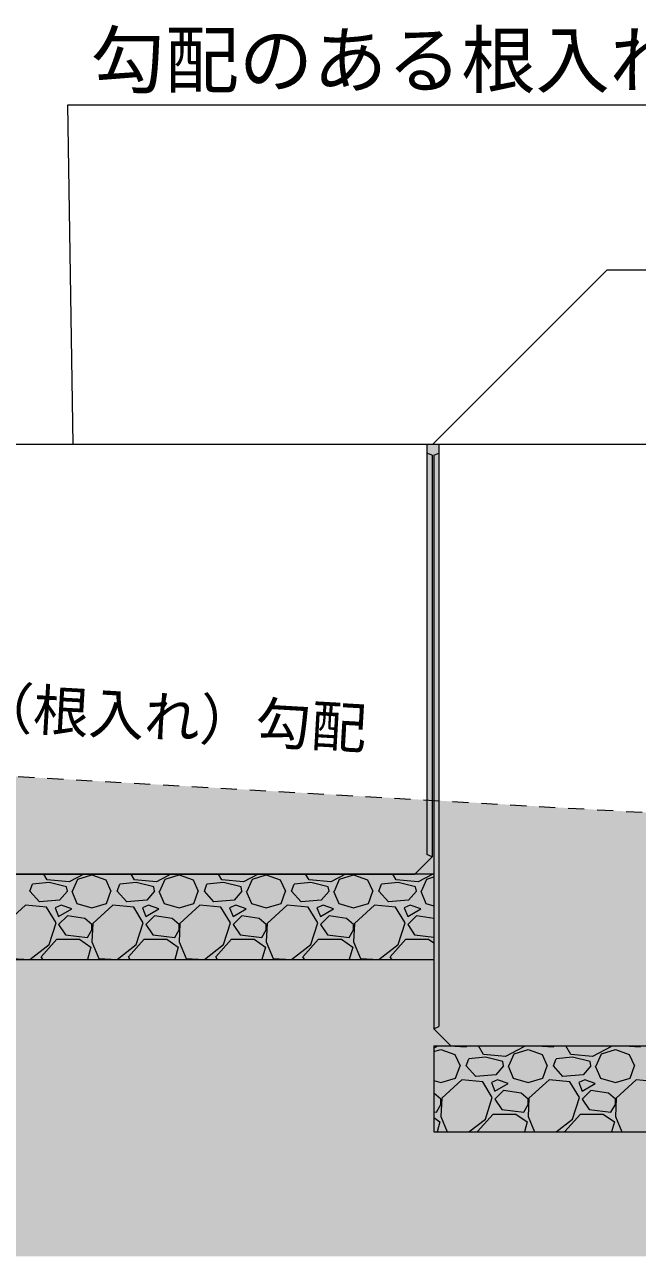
# Model space of a CAD drawing. Units: millimetres at full size; details may follow other scales. Extents: x 284 to 11284, y 191 to 9444.
# Drawn here: x 3021 to 3449, y 5546 to 6406 of the extents above; entities that cross this region are included whole.
import ezdxf
from ezdxf.enums import TextEntityAlignment as Align

# ---------------------------------------------------------------- set-up
doc = ezdxf.new("R2010")
doc.units = ezdxf.units.MM
doc.header["$LTSCALE"] = 15
doc.linetypes.add('USER2', pattern=[1.35, 0.75, -0.6])
for name, color, linetype, lineweight in [('0_2', 7, 'Continuous', 20), ('寸法線', 7, 'Continuous', 9), ('本体', 2, 'Continuous', 20), ('ﾊｯﾁﾝｸﾞ', 7, 'Continuous', 5)]:
    doc.layers.add(name, color=color, linetype=linetype, lineweight=lineweight)
doc.styles.add('ＭＳ ゴシック', font='')
doc.styles.get('ＭＳ ゴシック').set_extended_font_data('MS Gothic')

# ---------------------------------------------------------------- blocks, each defined once
blk = doc.blocks.new('filled_arrow')
at = {"color": 0, "linetype": 'Continuous', "lineweight": -2}
blk.add_solid([(7.5, 1.25), (0, 0), (7.5, -1.25)], dxfattribs=at)

msp = doc.modelspace()

# ---------------------------------------------------------------- hatches: boundary and pattern name
at = {"layer": 'ﾊｯﾁﾝｸﾞ'}
for color, points in [(256, [(3310.42, 6113.21), (3302.02, 6113.21), (3302.02, 5825.21), (3310.42, 5825.21)]), (8, [(4265.38, 5546.37), (4265.38, 5809.79), (2106.82, 5933.21), (2106.82, 5813.21), (2106.82, 5546.37)])]:
    msp.add_hatch(color=color, dxfattribs=at).paths.add_polyline_path(points)

# ---------------------------------------------------------------- linework, layer by layer
at = {"layer": '0_2', "lineweight": 9}
msp.add_line((3302.02, 6113.21), (3310.42, 6113.21), dxfattribs=at)
at = {"layer": '0_2', "linetype": 'USER2'}
msp.add_line((2106.82, 5933.21), (4314.67, 5806.97), dxfattribs=at)
at = {"layer": '0_2'}
for p, q in [((3306.82, 5813.21), (2106.82, 5813.21)), ((3306.82, 5753.21), (2106.82, 5753.21)), ((3306.82, 5693.21), (4265.38, 5693.21)), ((3306.82, 5693.21), (3306.82, 5633.21)), ((3306.82, 5633.21), (4265.38, 5633.21))]:
    msp.add_line(p, q, dxfattribs=at)
at = {"layer": '寸法線'}
for points in [[(3054.88, 6113.21), (3051.09, 6349.91), (4382.62, 6349.91)], [(3306.22, 6113.21), (3427.88, 6234.87), (3748.24, 6234.87)]]:
    msp.add_lwpolyline(points, dxfattribs=at)
at = {"layer": '本体'}
for p, q in [((2110.42, 6113.21), (3302.02, 6113.21)), ((3302.02, 6113.21), (3302.02, 6106.95)), ((3310.42, 6113.21), (4202.02, 6113.21)), ((3310.42, 6113.21), (3310.42, 6106.95)), ((3305.62, 6105.41), (3302.02, 6106.95)), ((3306.82, 6105.41), (3310.42, 6106.95)), ((3293.62, 5813.21), (3305.62, 5825.21)), ((2118.82, 5813.21), (3293.62, 5813.21)), ((3306.82, 5705.21), (3318.82, 5693.21)), ((3318.82, 5693.21), (4193.62, 5693.21))]:
    msp.add_line(p, q, dxfattribs=at)
at = {"layer": '本体', "lineweight": 5}
for p, q in [((3302.02, 6106.95), (3302.02, 5826.75)), ((3305.62, 6105.41), (3305.62, 5825.21)), ((3306.82, 6105.41), (3306.82, 5705.21)), ((3310.42, 6106.95), (3310.42, 5706.75)), ((3305.62, 5825.21), (3302.02, 5826.75)), ((3306.82, 5705.21), (3310.42, 5706.75))]:
    msp.add_line(p, q, dxfattribs=at)
at = {"layer": 'ﾊｯﾁﾝｸﾞ'}
for p, q in [((3036.82, 5809.08), (3034.41, 5813.21)), ((3062.26, 5813.21), (3052.06, 5807.86)), ((3058.15, 5809.69), (3067.91, 5812.74)), ((3067.91, 5812.74), (3077.66, 5809.08)), ((3097.78, 5809.08), (3095.37, 5813.21)), ((3123.22, 5813.21), (3113.02, 5807.86)), ((3119.11, 5809.69), (3128.87, 5812.74)), ((3128.87, 5812.74), (3138.62, 5809.08)), ((3158.74, 5809.08), (3156.33, 5813.21)), ((3184.18, 5813.21), (3173.98, 5807.86)), ((3180.07, 5809.69), (3189.83, 5812.74)), ((3189.83, 5812.74), (3199.58, 5809.08)), ((3219.7, 5809.08), (3217.29, 5813.21)), ((3245.14, 5813.21), (3234.94, 5807.86)), ((3241.03, 5809.69), (3250.79, 5812.74)), ((3250.79, 5812.74), (3260.54, 5809.08)), ((3280.66, 5809.08), (3278.25, 5813.21)), ((3306.1, 5813.21), (3295.9, 5807.86)), ((3301.99, 5809.69), (3306.82, 5811.2)), ((3024.63, 5801.16), (3026.45, 5806.04)), ((3038.04, 5807.25), (3026.45, 5806.04)), ((3052.06, 5807.86), (3036.82, 5809.08)), ((3050.23, 5804.21), (3038.04, 5807.25)), ((3050.84, 5801.16), (3050.23, 5804.21)), ((3054.5, 5801.16), (3058.15, 5809.69)), ((3077.66, 5809.08), (3081.32, 5801.16)), ((3085.59, 5801.16), (3087.41, 5806.04)), ((3099, 5807.25), (3087.41, 5806.04)), ((3113.02, 5807.86), (3097.78, 5809.08)), ((3111.19, 5804.21), (3099, 5807.25)), ((3111.8, 5801.16), (3111.19, 5804.21)), ((3115.46, 5801.16), (3119.11, 5809.69)), ((3138.62, 5809.08), (3142.28, 5801.16)), ((3146.55, 5801.16), (3148.37, 5806.04)), ((3159.96, 5807.25), (3148.37, 5806.04)), ((3173.98, 5807.86), (3158.74, 5809.08)), ((3172.15, 5804.21), (3159.96, 5807.25)), ((3172.76, 5801.16), (3172.15, 5804.21)), ((3176.42, 5801.16), (3180.07, 5809.69)), ((3199.58, 5809.08), (3203.24, 5801.16)), ((3207.51, 5801.16), (3209.33, 5806.04)), ((3220.92, 5807.25), (3209.33, 5806.04)), ((3234.94, 5807.86), (3219.7, 5809.08)), ((3233.11, 5804.21), (3220.92, 5807.25)), ((3233.72, 5801.16), (3233.11, 5804.21)), ((3237.38, 5801.16), (3241.03, 5809.69)), ((3260.54, 5809.08), (3264.2, 5801.16)), ((3268.47, 5801.16), (3270.29, 5806.04)), ((3281.88, 5807.25), (3270.29, 5806.04)), ((3295.9, 5807.86), (3280.66, 5809.08)), ((3294.07, 5804.21), (3281.88, 5807.25)), ((3294.68, 5801.16), (3294.07, 5804.21)), ((3298.34, 5801.16), (3301.99, 5809.69)), ((3031.33, 5793.84), (3024.63, 5801.16)), ((3045.35, 5795.06), (3031.33, 5793.84)), ((3050.84, 5801.16), (3045.35, 5795.06)), ((3053.89, 5801.16), (3057.54, 5792.62)), ((3078.27, 5792.62), (3081.32, 5801.16)), ((3092.29, 5793.84), (3085.59, 5801.16)), ((3106.31, 5795.06), (3092.29, 5793.84)), ((3111.8, 5801.16), (3106.31, 5795.06)), ((3114.85, 5801.16), (3118.5, 5792.62)), ((3139.23, 5792.62), (3142.28, 5801.16)), ((3153.25, 5793.84), (3146.55, 5801.16)), ((3167.27, 5795.06), (3153.25, 5793.84)), ((3172.76, 5801.16), (3167.27, 5795.06)), ((3175.81, 5801.16), (3179.46, 5792.62)), ((3200.19, 5792.62), (3203.24, 5801.16)), ((3214.21, 5793.84), (3207.51, 5801.16)), ((3228.23, 5795.06), (3214.21, 5793.84)), ((3233.72, 5801.16), (3228.23, 5795.06)), ((3236.77, 5801.16), (3240.42, 5792.62)), ((3261.15, 5792.62), (3264.2, 5801.16)), ((3275.17, 5793.84), (3268.47, 5801.16)), ((3289.19, 5795.06), (3275.17, 5793.84)), ((3294.68, 5801.16), (3289.19, 5795.06)), ((3297.73, 5801.16), (3301.38, 5792.62)), ((3021.58, 5791.4), (3007.56, 5778.6)), ((3036.21, 5790.19), (3021.58, 5791.4)), ((3042.91, 5779.21), (3036.21, 5790.19)), ((3046.57, 5791.4), (3042.3, 5789.58)), ((3042.3, 5789.58), (3044.74, 5783.48)), ((3044.74, 5783.48), (3053.89, 5788.97)), ((3053.89, 5788.97), (3046.57, 5791.4)), ((3057.54, 5792.62), (3067.91, 5789.58)), ((3067.91, 5789.58), (3078.27, 5792.62)), ((3082.54, 5791.4), (3068.52, 5778.6)), ((3097.17, 5790.19), (3082.54, 5791.4)), ((3103.87, 5779.21), (3097.17, 5790.19)), ((3107.53, 5791.4), (3103.26, 5789.58)), ((3103.26, 5789.58), (3105.7, 5783.48)), ((3105.7, 5783.48), (3114.85, 5788.97)), ((3114.85, 5788.97), (3107.53, 5791.4)), ((3118.5, 5792.62), (3128.87, 5789.58)), ((3128.87, 5789.58), (3139.23, 5792.62)), ((3143.5, 5791.4), (3129.48, 5778.6)), ((3158.13, 5790.19), (3143.5, 5791.4)), ((3164.83, 5779.21), (3158.13, 5790.19)), ((3168.49, 5791.4), (3164.22, 5789.58)), ((3164.22, 5789.58), (3166.66, 5783.48)), ((3166.66, 5783.48), (3175.81, 5788.97)), ((3175.81, 5788.97), (3168.49, 5791.4)), ((3179.46, 5792.62), (3189.83, 5789.58)), ((3189.83, 5789.58), (3200.19, 5792.62)), ((3204.46, 5791.4), (3190.44, 5778.6)), ((3219.09, 5790.19), (3204.46, 5791.4)), ((3225.79, 5779.21), (3219.09, 5790.19)), ((3229.45, 5791.4), (3225.18, 5789.58)), ((3225.18, 5789.58), (3227.62, 5783.48)), ((3227.62, 5783.48), (3236.77, 5788.97)), ((3236.77, 5788.97), (3229.45, 5791.4)), ((3240.42, 5792.62), (3250.79, 5789.58)), ((3250.79, 5789.58), (3261.15, 5792.62)), ((3265.42, 5791.4), (3251.4, 5778.6)), ((3280.05, 5790.19), (3265.42, 5791.4)), ((3286.75, 5779.21), (3280.05, 5790.19)), ((3290.41, 5791.4), (3286.14, 5789.58)), ((3286.14, 5789.58), (3288.58, 5783.48)), ((3288.58, 5783.48), (3297.73, 5788.97)), ((3297.73, 5788.97), (3290.41, 5791.4)), ((3301.38, 5792.62), (3306.82, 5791.03)), ((3038.04, 5763.97), (3042.91, 5779.21)), ((3050.84, 5784.09), (3044.74, 5777.99)), ((3044.74, 5777.99), (3049.62, 5770.68)), ((3063.03, 5782.26), (3050.84, 5784.09)), ((3067.91, 5777.99), (3063.03, 5782.26)), ((3068.52, 5778.6), (3067.91, 5765.8)), ((3067.91, 5774.34), (3067.91, 5777.99)), ((3099, 5763.97), (3103.87, 5779.21)), ((3111.8, 5784.09), (3105.7, 5777.99)), ((3105.7, 5777.99), (3110.58, 5770.68)), ((3123.99, 5782.26), (3111.8, 5784.09)), ((3128.87, 5777.99), (3123.99, 5782.26)), ((3129.48, 5778.6), (3128.87, 5765.8)), ((3128.87, 5774.34), (3128.87, 5777.99)), ((3159.96, 5763.97), (3164.83, 5779.21)), ((3172.76, 5784.09), (3166.66, 5777.99)), ((3166.66, 5777.99), (3171.54, 5770.68)), ((3184.95, 5782.26), (3172.76, 5784.09)), ((3189.83, 5777.99), (3184.95, 5782.26)), ((3190.44, 5778.6), (3189.83, 5765.8)), ((3189.83, 5774.34), (3189.83, 5777.99)), ((3220.92, 5763.97), (3225.79, 5779.21)), ((3233.72, 5784.09), (3227.62, 5777.99)), ((3227.62, 5777.99), (3232.5, 5770.68)), ((3245.91, 5782.26), (3233.72, 5784.09)), ((3250.79, 5777.99), (3245.91, 5782.26)), ((3251.4, 5778.6), (3250.79, 5765.8)), ((3250.79, 5774.34), (3250.79, 5777.99)), ((3281.88, 5763.97), (3286.75, 5779.21)), ((3294.68, 5784.09), (3288.58, 5777.99)), ((3288.58, 5777.99), (3293.46, 5770.68)), ((3306.82, 5782.27), (3294.68, 5784.09)), ((3049.62, 5770.68), (3064.86, 5768.85)), ((3064.86, 5768.85), (3067.91, 5774.34)), ((3110.58, 5770.68), (3125.82, 5768.85)), ((3125.82, 5768.85), (3128.87, 5774.34)), ((3171.54, 5770.68), (3186.78, 5768.85)), ((3186.78, 5768.85), (3189.83, 5774.34)), ((3232.5, 5770.68), (3247.74, 5768.85)), ((3247.74, 5768.85), (3250.79, 5774.34)), ((3293.46, 5770.68), (3306.82, 5769.08)), ((3024.63, 5753.61), (3038.04, 5763.97)), ((3032.55, 5755.44), (3043.52, 5767.63)), ((3043.52, 5767.63), (3059.37, 5767.63)), ((3059.37, 5767.63), (3067.3, 5762.14)), ((3067.3, 5762.14), (3064.86, 5753.61)), ((3067.91, 5765.8), (3072.78, 5754.22)), ((3085.59, 5753.61), (3099, 5763.97)), ((3093.51, 5755.44), (3104.48, 5767.63)), ((3104.48, 5767.63), (3120.33, 5767.63)), ((3120.33, 5767.63), (3128.26, 5762.14)), ((3128.26, 5762.14), (3125.82, 5753.61)), ((3128.87, 5765.8), (3133.74, 5754.22)), ((3146.55, 5753.61), (3159.96, 5763.97)), ((3154.47, 5755.44), (3165.44, 5767.63)), ((3165.44, 5767.63), (3181.29, 5767.63)), ((3181.29, 5767.63), (3189.22, 5762.14)), ((3189.22, 5762.14), (3186.78, 5753.61)), ((3189.83, 5765.8), (3194.7, 5754.22)), ((3207.51, 5753.61), (3220.92, 5763.97)), ((3215.43, 5755.44), (3226.4, 5767.63)), ((3226.4, 5767.63), (3242.25, 5767.63)), ((3242.25, 5767.63), (3250.18, 5762.14)), ((3250.18, 5762.14), (3247.74, 5753.61)), ((3250.79, 5765.8), (3255.66, 5754.22)), ((3268.47, 5753.61), (3281.88, 5763.97)), ((3276.39, 5755.44), (3287.36, 5767.63)), ((3287.36, 5767.63), (3303.21, 5767.63)), ((3303.21, 5767.63), (3306.82, 5765.14)), ((3011.82, 5754.22), (3024.63, 5753.61)), ((3033.85, 5753.21), (3032.55, 5755.44)), ((3064.86, 5753.61), (3064.1, 5753.21)), ((3072.78, 5754.22), (3085.59, 5753.61)), ((3094.81, 5753.21), (3093.51, 5755.44)), ((3125.82, 5753.61), (3125.06, 5753.21)), ((3133.74, 5754.22), (3146.55, 5753.61)), ((3155.77, 5753.21), (3154.47, 5755.44)), ((3186.78, 5753.61), (3186.02, 5753.21)), ((3194.7, 5754.22), (3207.51, 5753.61)), ((3216.73, 5753.21), (3215.43, 5755.44)), ((3247.74, 5753.61), (3246.98, 5753.21)), ((3255.66, 5754.22), (3268.47, 5753.61)), ((3277.69, 5753.21), (3276.39, 5755.44)), ((3308.7, 5692.65), (3306.82, 5691.66)), ((3306.82, 5689.28), (3311.75, 5690.82)), ((3308.86, 5693.21), (3308.7, 5692.65)), ((3311.75, 5690.82), (3321.5, 5687.16)), ((3317.66, 5693.21), (3329.43, 5692.65)), ((3329.43, 5692.65), (3330.15, 5693.21)), ((3341.62, 5687.16), (3338.09, 5693.21)), ((3369.66, 5692.65), (3356.86, 5685.94)), ((3362.95, 5687.77), (3372.71, 5690.82)), ((3369.82, 5693.21), (3369.66, 5692.65)), ((3372.71, 5690.82), (3382.46, 5687.16)), ((3378.62, 5693.21), (3390.39, 5692.65)), ((3390.39, 5692.65), (3391.11, 5693.21)), ((3402.58, 5687.16), (3399.05, 5693.21)), ((3430.62, 5692.65), (3417.82, 5685.94)), ((3423.91, 5687.77), (3433.67, 5690.82)), ((3430.78, 5693.21), (3430.62, 5692.65)), ((3433.67, 5690.82), (3443.42, 5687.16)), ((3439.58, 5693.21), (3451.35, 5692.65)), ((3321.5, 5687.16), (3325.16, 5679.24)), ((3329.43, 5679.24), (3331.25, 5684.12)), ((3342.84, 5685.33), (3331.25, 5684.12)), ((3356.86, 5685.94), (3341.62, 5687.16)), ((3355.03, 5682.29), (3342.84, 5685.33)), ((3355.64, 5679.24), (3355.03, 5682.29)), ((3359.3, 5679.24), (3362.95, 5687.77)), ((3382.46, 5687.16), (3386.12, 5679.24)), ((3390.39, 5679.24), (3392.21, 5684.12)), ((3403.8, 5685.33), (3392.21, 5684.12)), ((3417.82, 5685.94), (3402.58, 5687.16)), ((3415.99, 5682.29), (3403.8, 5685.33)), ((3416.6, 5679.24), (3415.99, 5682.29)), ((3420.26, 5679.24), (3423.91, 5687.77)), ((3443.42, 5687.16), (3447.08, 5679.24)), ((3322.11, 5670.7), (3325.16, 5679.24)), ((3336.13, 5671.92), (3329.43, 5679.24)), ((3355.64, 5679.24), (3350.15, 5673.14)), ((3358.69, 5679.24), (3362.34, 5670.7)), ((3383.07, 5670.7), (3386.12, 5679.24)), ((3397.09, 5671.92), (3390.39, 5679.24)), ((3416.6, 5679.24), (3411.11, 5673.14)), ((3419.65, 5679.24), (3423.3, 5670.7)), ((3444.03, 5670.7), (3447.08, 5679.24)), ((3306.82, 5669.11), (3311.75, 5667.66)), ((3311.75, 5667.66), (3322.11, 5670.7)), ((3326.38, 5669.48), (3312.36, 5656.68)), ((3341.01, 5668.27), (3326.38, 5669.48)), ((3350.15, 5673.14), (3336.13, 5671.92)), ((3347.71, 5657.29), (3341.01, 5668.27)), ((3351.37, 5669.48), (3347.1, 5667.66)), ((3347.1, 5667.66), (3349.54, 5661.56)), ((3349.54, 5661.56), (3358.69, 5667.05)), ((3358.69, 5667.05), (3351.37, 5669.48)), ((3362.34, 5670.7), (3372.71, 5667.66)), ((3372.71, 5667.66), (3383.07, 5670.7)), ((3387.34, 5669.48), (3373.32, 5656.68)), ((3401.97, 5668.27), (3387.34, 5669.48)), ((3411.11, 5673.14), (3397.09, 5671.92)), ((3408.67, 5657.29), (3401.97, 5668.27)), ((3412.33, 5669.48), (3408.06, 5667.66)), ((3408.06, 5667.66), (3410.5, 5661.56)), ((3410.5, 5661.56), (3419.65, 5667.05)), ((3419.65, 5667.05), (3412.33, 5669.48)), ((3423.3, 5670.7), (3433.67, 5667.66)), ((3433.67, 5667.66), (3444.03, 5670.7)), ((3448.3, 5669.48), (3434.28, 5656.68)), ((3462.93, 5668.27), (3448.3, 5669.48)), ((3306.87, 5660.34), (3306.82, 5660.35)), ((3311.75, 5656.07), (3306.87, 5660.34)), ((3312.36, 5656.68), (3311.75, 5643.88)), ((3342.84, 5642.05), (3347.71, 5657.29)), ((3355.64, 5662.17), (3349.54, 5656.07)), ((3367.83, 5660.34), (3355.64, 5662.17)), ((3372.71, 5656.07), (3367.83, 5660.34)), ((3373.32, 5656.68), (3372.71, 5643.88)), ((3403.8, 5642.05), (3408.67, 5657.29)), ((3416.6, 5662.17), (3410.5, 5656.07)), ((3428.79, 5660.34), (3416.6, 5662.17)), ((3433.67, 5656.07), (3428.79, 5660.34)), ((3434.28, 5656.68), (3433.67, 5643.88)), ((3308.7, 5646.93), (3311.75, 5652.42)), ((3311.75, 5652.42), (3311.75, 5656.07)), ((3349.54, 5656.07), (3354.42, 5648.76)), ((3354.42, 5648.76), (3369.66, 5646.93)), ((3369.66, 5646.93), (3372.71, 5652.42)), ((3372.71, 5652.42), (3372.71, 5656.07)), ((3410.5, 5656.07), (3415.38, 5648.76)), ((3415.38, 5648.76), (3430.62, 5646.93)), ((3430.62, 5646.93), (3433.67, 5652.42)), ((3433.67, 5652.42), (3433.67, 5656.07)), ((3306.82, 5647.16), (3308.7, 5646.93)), ((3306.82, 5643.22), (3311.14, 5640.22)), ((3311.14, 5640.22), (3309.13, 5633.21)), ((3311.75, 5643.88), (3316.24, 5633.21)), ((3331.39, 5633.21), (3342.84, 5642.05)), ((3337.35, 5633.52), (3348.32, 5645.71)), ((3348.32, 5645.71), (3364.17, 5645.71)), ((3364.17, 5645.71), (3372.1, 5640.22)), ((3372.1, 5640.22), (3370.09, 5633.21)), ((3372.71, 5643.88), (3377.2, 5633.21)), ((3392.35, 5633.21), (3403.8, 5642.05)), ((3398.31, 5633.52), (3409.28, 5645.71)), ((3409.28, 5645.71), (3425.13, 5645.71)), ((3425.13, 5645.71), (3433.06, 5640.22)), ((3433.06, 5640.22), (3431.05, 5633.21)), ((3433.67, 5643.88), (3438.16, 5633.21)), ((3337.53, 5633.21), (3337.35, 5633.52)), ((3398.49, 5633.21), (3398.31, 5633.52))]:
    msp.add_line(p, q, dxfattribs=at)

# ---------------------------------------------------------------- block references
at = {"layer": '寸法線', "xscale": 0.139, "yscale": 0.139}
for p, rotation in [((3054.88, 6113.21), 90.9), ((3306.22, 6113.21), 45)]:
    msp.add_blockref('filled_arrow', p, dxfattribs=dict(at, rotation=rotation))

# ---------------------------------------------------------------- texts
at = {"layer": '0_2', "style": 'ＭＳ ゴシック'}
msp.add_text('前面地盤（根入れ）勾配', height=28.48, rotation=356.728, dxfattribs=at).set_placement((2834.06, 5953.39), align=Align.TOP_LEFT)
at = {"layer": '寸法線', "style": 'ＭＳ ゴシック'}
msp.add_text('勾配のある根入れ地盤でも天端はレベルで施行できます。', height=37.98, dxfattribs=at).set_placement((3067.09, 6400.35), align=Align.TOP_LEFT)

doc.saveas('drawing.dxf')
